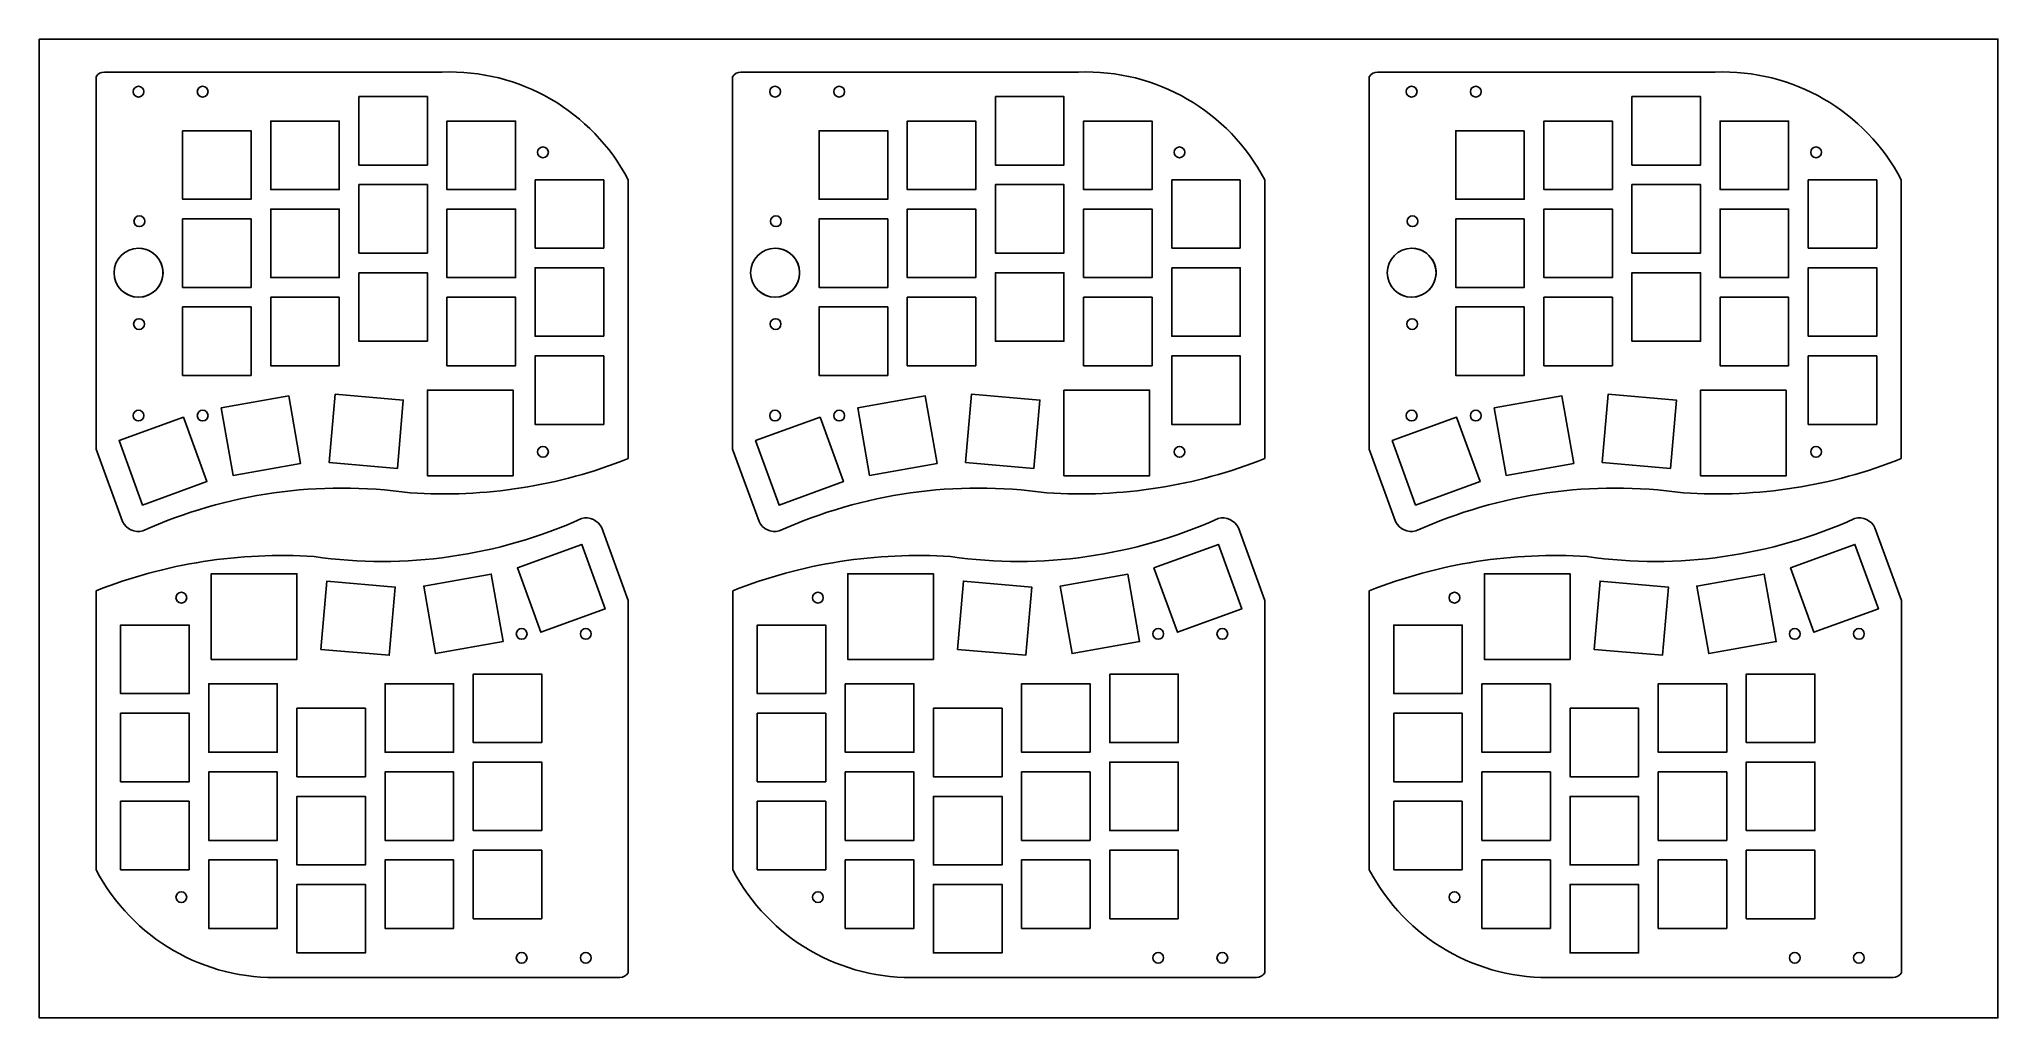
# Model space of a CAD drawing. Header units: millimetres. Extents: x 64 to 464, y -226 to -26.
import ezdxf

# ---------------------------------------------------------------- set-up
doc = ezdxf.new("R2010")
doc.units = ezdxf.units.MM
doc.layers.get('0').update_dxf_attribs({"linetype": 'CONTINUOUS'})

msp = doc.modelspace()

# ---------------------------------------------------------------- linework, layer by layer
for p, q in [((75.83, -33.95), (75.83, -110.03)), ((75.83, -33.95), (75.83, -110.03)), ((77.53, -33), (146.5, -33)), ((77.53, -33), (146.5, -33)), ((205.83, -33.95), (205.83, -110.03)), ((205.83, -33.95), (205.83, -110.03)), ((207.53, -33), (276.5, -33)), ((207.53, -33), (276.5, -33)), ((335.83, -33.95), (335.83, -110.03)), ((335.83, -33.95), (335.83, -110.03)), ((337.53, -33), (406.5, -33)), ((337.53, -33), (406.5, -33)), ((165.5, -55), (179.5, -55)), ((165.5, -69), (165.5, -55)), ((165.5, -69), (165.5, -55)), ((165.5, -55), (179.5, -55)), ((179.5, -55), (179.5, -69)), ((179.5, -55), (179.5, -69)), ((184.5, -112), (184.5, -55)), ((184.5, -112), (184.5, -55)), ((295.5, -55), (309.5, -55)), ((295.5, -69), (295.5, -55)), ((295.5, -55), (309.5, -55)), ((295.5, -69), (295.5, -55)), ((309.5, -55), (309.5, -69)), ((309.5, -55), (309.5, -69)), ((314.5, -112), (314.5, -55)), ((314.5, -112), (314.5, -55)), ((425.5, -55), (439.5, -55)), ((425.5, -69), (425.5, -55)), ((425.5, -55), (439.5, -55)), ((425.5, -69), (425.5, -55)), ((439.5, -55), (439.5, -69)), ((439.5, -55), (439.5, -69)), ((444.5, -112), (444.5, -55)), ((444.5, -112), (444.5, -55)), ((179.5, -69), (165.5, -69)), ((179.5, -69), (165.5, -69)), ((309.5, -69), (295.5, -69)), ((309.5, -69), (295.5, -69)), ((439.5, -69), (425.5, -69)), ((439.5, -69), (425.5, -69)), ((81.23, -124.86), (75.83, -110.03)), ((81.23, -124.86), (75.83, -110.03)), ((211.23, -124.86), (205.83, -110.03)), ((211.23, -124.86), (205.83, -110.03)), ((341.23, -124.86), (335.83, -110.03)), ((341.23, -124.86), (335.83, -110.03)), ((179.12, -126.15), (184.52, -140.98)), ((179.12, -126.15), (184.52, -140.98)), ((179.12, -126.15), (184.52, -140.98)), ((179.12, -126.15), (184.52, -140.98)), ((309.12, -126.15), (314.52, -140.98)), ((309.12, -126.15), (314.52, -140.98)), ((309.12, -126.15), (314.52, -140.98)), ((309.12, -126.15), (314.52, -140.98)), ((439.12, -126.15), (444.52, -140.98)), ((439.12, -126.15), (444.52, -140.98)), ((439.12, -126.15), (444.52, -140.98)), ((439.12, -126.15), (444.52, -140.98)), ((75.85, -139.01), (75.85, -196.01)), ((75.85, -139.01), (75.85, -196.01)), ((75.85, -139.01), (75.85, -196.01)), ((75.85, -139.01), (75.85, -196.01)), ((205.85, -139.01), (205.85, -196.01)), ((205.85, -139.01), (205.85, -196.01)), ((205.85, -139.01), (205.85, -196.01)), ((205.85, -139.01), (205.85, -196.01)), ((335.85, -139.01), (335.85, -196.01)), ((335.85, -139.01), (335.85, -196.01)), ((335.85, -139.01), (335.85, -196.01)), ((335.85, -139.01), (335.85, -196.01)), ((184.52, -217.06), (184.52, -140.98)), ((184.52, -217.06), (184.52, -140.98)), ((184.52, -217.06), (184.52, -140.98)), ((184.52, -217.06), (184.52, -140.98)), ((314.52, -217.06), (314.52, -140.98)), ((314.52, -217.06), (314.52, -140.98)), ((314.52, -217.06), (314.52, -140.98)), ((314.52, -217.06), (314.52, -140.98)), ((444.52, -217.06), (444.52, -140.98)), ((444.52, -217.06), (444.52, -140.98)), ((444.52, -217.06), (444.52, -140.98)), ((444.52, -217.06), (444.52, -140.98)), ((80.85, -196.01), (80.85, -182.01)), ((80.85, -196.01), (80.85, -182.01)), ((80.85, -196.01), (80.85, -182.01)), ((80.85, -196.01), (80.85, -182.01)), ((80.85, -182.01), (94.85, -182.01)), ((80.85, -182.01), (94.85, -182.01)), ((80.85, -182.01), (94.85, -182.01)), ((80.85, -182.01), (94.85, -182.01)), ((94.85, -182.01), (94.85, -196.01)), ((94.85, -182.01), (94.85, -196.01)), ((94.85, -182.01), (94.85, -196.01)), ((94.85, -182.01), (94.85, -196.01)), ((210.85, -196.01), (210.85, -182.01)), ((210.85, -196.01), (210.85, -182.01)), ((210.85, -182.01), (224.85, -182.01)), ((210.85, -182.01), (224.85, -182.01)), ((210.85, -182.01), (224.85, -182.01)), ((210.85, -182.01), (224.85, -182.01)), ((210.85, -196.01), (210.85, -182.01)), ((210.85, -196.01), (210.85, -182.01)), ((224.85, -182.01), (224.85, -196.01)), ((224.85, -182.01), (224.85, -196.01)), ((224.85, -182.01), (224.85, -196.01)), ((224.85, -182.01), (224.85, -196.01)), ((340.85, -182.01), (354.85, -182.01)), ((340.85, -196.01), (340.85, -182.01)), ((340.85, -196.01), (340.85, -182.01)), ((340.85, -182.01), (354.85, -182.01)), ((340.85, -182.01), (354.85, -182.01)), ((340.85, -182.01), (354.85, -182.01)), ((340.85, -196.01), (340.85, -182.01)), ((340.85, -196.01), (340.85, -182.01)), ((354.85, -182.01), (354.85, -196.01)), ((354.85, -182.01), (354.85, -196.01)), ((354.85, -182.01), (354.85, -196.01)), ((354.85, -182.01), (354.85, -196.01)), ((94.85, -196.01), (80.85, -196.01)), ((94.85, -196.01), (80.85, -196.01)), ((94.85, -196.01), (80.85, -196.01)), ((94.85, -196.01), (80.85, -196.01)), ((224.85, -196.01), (210.85, -196.01)), ((224.85, -196.01), (210.85, -196.01)), ((224.85, -196.01), (210.85, -196.01)), ((224.85, -196.01), (210.85, -196.01)), ((354.85, -196.01), (340.85, -196.01)), ((354.85, -196.01), (340.85, -196.01)), ((354.85, -196.01), (340.85, -196.01)), ((354.85, -196.01), (340.85, -196.01)), ((182.81, -218.01), (113.85, -218.01)), ((182.81, -218.01), (113.85, -218.01)), ((182.81, -218.01), (113.85, -218.01)), ((182.81, -218.01), (113.85, -218.01)), ((312.81, -218.01), (243.85, -218.01)), ((312.81, -218.01), (243.85, -218.01)), ((312.81, -218.01), (243.85, -218.01)), ((312.81, -218.01), (243.85, -218.01)), ((442.81, -218.01), (373.85, -218.01)), ((442.81, -218.01), (373.85, -218.01)), ((442.81, -218.01), (373.85, -218.01)), ((442.81, -218.01), (373.85, -218.01))]:
    msp.add_line(p, q)
for points in [[(64.22, -26.27), (464.22, -26.27), (464.22, -226.27), (64.22, -226.27)], [(129.5, -52), (129.5, -38), (143.5, -38), (143.5, -52)], [(129.5, -38), (143.5, -38), (143.5, -52), (129.5, -52)], [(259.5, -38), (273.5, -38), (273.5, -52), (259.5, -52)], [(259.5, -38), (273.5, -38), (273.5, -52), (259.5, -52)], [(403.5, -52), (389.5, -52), (389.5, -38), (403.5, -38)], [(389.5, -52), (389.5, -38), (403.5, -38), (403.5, -52)], [(125.5, -57), (111.5, -57), (111.5, -43), (125.5, -43)], [(111.5, -57), (111.5, -43), (125.5, -43), (125.5, -57)], [(147.5, -43), (161.5, -43), (161.5, -57), (147.5, -57)], [(147.5, -57), (147.5, -43), (161.5, -43), (161.5, -57)], [(255.5, -43), (255.5, -57), (241.5, -57), (241.5, -43)], [(241.5, -57), (241.5, -43), (255.5, -43), (255.5, -57)], [(277.5, -57), (277.5, -43), (291.5, -43), (291.5, -57)], [(291.5, -43), (291.5, -57), (277.5, -57), (277.5, -43)], [(385.5, -57), (371.5, -57), (371.5, -43), (385.5, -43)], [(385.5, -57), (371.5, -57), (371.5, -43), (385.5, -43)], [(407.5, -57), (407.5, -43), (421.5, -43), (421.5, -57)], [(421.5, -57), (407.5, -57), (407.5, -43), (421.5, -43)], [(93.5, -45), (107.5, -45), (107.5, -59), (93.5, -59)], [(93.5, -45), (107.5, -45), (107.5, -59), (93.5, -59)], [(223.5, -59), (223.5, -45), (237.5, -45), (237.5, -59)], [(237.5, -45), (237.5, -59), (223.5, -59), (223.5, -45)], [(367.5, -45), (367.5, -59), (353.5, -59), (353.5, -45)], [(367.5, -45), (367.5, -59), (353.5, -59), (353.5, -45)], [(129.5, -70), (129.5, -56), (143.5, -56), (143.5, -70)], [(143.5, -70), (129.5, -70), (129.5, -56), (143.5, -56)], [(259.5, -56), (273.5, -56), (273.5, -70), (259.5, -70)], [(273.5, -56), (273.5, -70), (259.5, -70), (259.5, -56)], [(403.5, -70), (389.5, -70), (389.5, -56), (403.5, -56)], [(403.5, -56), (403.5, -70), (389.5, -70), (389.5, -56)], [(107.5, -77), (93.5, -77), (93.5, -63), (107.5, -63)], [(93.5, -63), (107.5, -63), (107.5, -77), (93.5, -77)], [(125.5, -75), (111.5, -75), (111.5, -61), (125.5, -61)], [(111.5, -75), (111.5, -61), (125.5, -61), (125.5, -75)], [(161.5, -75), (147.5, -75), (147.5, -61), (161.5, -61)], [(147.5, -75), (147.5, -61), (161.5, -61), (161.5, -75)], [(223.5, -77), (223.5, -63), (237.5, -63), (237.5, -77)], [(237.5, -77), (223.5, -77), (223.5, -63), (237.5, -63)], [(255.5, -61), (255.5, -75), (241.5, -75), (241.5, -61)], [(241.5, -61), (255.5, -61), (255.5, -75), (241.5, -75)], [(277.5, -75), (277.5, -61), (291.5, -61), (291.5, -75)], [(277.5, -75), (277.5, -61), (291.5, -61), (291.5, -75)], [(367.5, -63), (367.5, -77), (353.5, -77), (353.5, -63)], [(367.5, -63), (367.5, -77), (353.5, -77), (353.5, -63)], [(385.5, -61), (385.5, -75), (371.5, -75), (371.5, -61)], [(371.5, -61), (385.5, -61), (385.5, -75), (371.5, -75)], [(407.5, -61), (421.5, -61), (421.5, -75), (407.5, -75)], [(421.5, -61), (421.5, -75), (407.5, -75), (407.5, -61)], [(129.5, -74), (143.5, -74), (143.5, -88), (129.5, -88)], [(129.5, -74), (143.5, -74), (143.5, -88), (129.5, -88)], [(179.5, -87), (165.5, -87), (165.5, -73), (179.5, -73)], [(179.5, -87), (165.5, -87), (165.5, -73), (179.5, -73)], [(259.5, -74), (273.5, -74), (273.5, -88), (259.5, -88)], [(273.5, -74), (273.5, -88), (259.5, -88), (259.5, -74)], [(295.5, -73), (309.5, -73), (309.5, -87), (295.5, -87)], [(295.5, -73), (309.5, -73), (309.5, -87), (295.5, -87)], [(403.5, -74), (403.5, -88), (389.5, -88), (389.5, -74)], [(389.5, -88), (389.5, -74), (403.5, -74), (403.5, -88)], [(425.5, -73), (439.5, -73), (439.5, -87), (425.5, -87)], [(439.5, -87), (425.5, -87), (425.5, -73), (439.5, -73)], [(125.5, -93), (111.5, -93), (111.5, -79), (125.5, -79)], [(125.5, -79), (125.5, -93), (111.5, -93), (111.5, -79)], [(161.5, -93), (147.5, -93), (147.5, -79), (161.5, -79)], [(161.5, -79), (161.5, -93), (147.5, -93), (147.5, -79)], [(241.5, -79), (255.5, -79), (255.5, -93), (241.5, -93)], [(255.5, -93), (241.5, -93), (241.5, -79), (255.5, -79)], [(291.5, -93), (277.5, -93), (277.5, -79), (291.5, -79)], [(277.5, -79), (291.5, -79), (291.5, -93), (277.5, -93)], [(385.5, -93), (371.5, -93), (371.5, -79), (385.5, -79)], [(385.5, -93), (371.5, -93), (371.5, -79), (385.5, -79)], [(407.5, -79), (421.5, -79), (421.5, -93), (407.5, -93)], [(421.5, -93), (407.5, -93), (407.5, -79), (421.5, -79)], [(93.5, -95), (93.5, -81), (107.5, -81), (107.5, -95)], [(93.5, -81), (107.5, -81), (107.5, -95), (93.5, -95)], [(237.5, -95), (223.5, -95), (223.5, -81), (237.5, -81)], [(223.5, -81), (237.5, -81), (237.5, -95), (223.5, -95)], [(367.5, -81), (367.5, -95), (353.5, -95), (353.5, -81)], [(353.5, -95), (353.5, -81), (367.5, -81), (367.5, -95)], [(179.5, -91), (179.5, -105), (165.5, -105), (165.5, -91)], [(165.5, -105), (165.5, -91), (179.5, -91), (179.5, -105)], [(309.5, -91), (309.5, -105), (295.5, -105), (295.5, -91)], [(295.5, -91), (309.5, -91), (309.5, -105), (295.5, -105)], [(425.5, -105), (425.5, -91), (439.5, -91), (439.5, -105)], [(439.5, -91), (439.5, -105), (425.5, -105), (425.5, -91)], [(117.61, -112.98), (103.82, -115.41), (101.39, -101.62), (115.18, -99.19)], [(103.82, -115.41), (101.39, -101.62), (115.18, -99.19), (117.61, -112.98)], [(124.64, -98.82), (138.58, -100.04), (137.36, -113.98), (123.42, -112.76)], [(124.64, -98.82), (138.58, -100.04), (137.36, -113.98), (123.42, -112.76)], [(143.5, -98), (161, -98), (161, -115.5), (143.5, -115.5)], [(161, -98), (161, -115.5), (143.5, -115.5), (143.5, -98)], [(247.61, -112.98), (233.82, -115.41), (231.39, -101.62), (245.18, -99.19)], [(247.61, -112.98), (233.82, -115.41), (231.39, -101.62), (245.18, -99.19)], [(253.42, -112.76), (254.64, -98.82), (268.58, -100.04), (267.36, -113.98)], [(268.58, -100.04), (267.36, -113.98), (253.42, -112.76), (254.64, -98.82)], [(273.5, -98), (291, -98), (291, -115.5), (273.5, -115.5)], [(273.5, -98), (291, -98), (291, -115.5), (273.5, -115.5)], [(363.82, -115.41), (361.39, -101.62), (375.18, -99.19), (377.61, -112.98)], [(363.82, -115.41), (361.39, -101.62), (375.18, -99.19), (377.61, -112.98)], [(398.58, -100.04), (397.36, -113.98), (383.42, -112.76), (384.64, -98.82)], [(384.64, -98.82), (398.58, -100.04), (397.36, -113.98), (383.42, -112.76)], [(421, -98), (421, -115.5), (403.5, -115.5), (403.5, -98)], [(421, -98), (421, -115.5), (403.5, -115.5), (403.5, -98)], [(85.32, -121.47), (80.53, -108.32), (93.68, -103.53), (98.47, -116.68)], [(93.68, -103.53), (98.47, -116.68), (85.32, -121.47), (80.53, -108.32)], [(215.32, -121.47), (210.53, -108.32), (223.68, -103.53), (228.47, -116.68)], [(223.68, -103.53), (228.47, -116.68), (215.32, -121.47), (210.53, -108.32)], [(353.68, -103.53), (358.47, -116.68), (345.32, -121.47), (340.53, -108.32)], [(340.53, -108.32), (353.68, -103.53), (358.47, -116.68), (345.32, -121.47)], [(175.03, -129.54), (179.82, -142.69), (166.66, -147.48), (161.88, -134.32)], [(179.82, -142.69), (166.66, -147.48), (161.88, -134.32), (175.03, -129.54)], [(175.03, -129.54), (179.82, -142.69), (166.66, -147.48), (161.88, -134.32)], [(179.82, -142.69), (166.66, -147.48), (161.88, -134.32), (175.03, -129.54)], [(291.88, -134.32), (305.03, -129.54), (309.82, -142.69), (296.66, -147.48)], [(291.88, -134.32), (305.03, -129.54), (309.82, -142.69), (296.66, -147.48)], [(296.66, -147.48), (291.88, -134.32), (305.03, -129.54), (309.82, -142.69)], [(296.66, -147.48), (291.88, -134.32), (305.03, -129.54), (309.82, -142.69)], [(421.88, -134.32), (435.03, -129.54), (439.82, -142.69), (426.66, -147.48)], [(421.88, -134.32), (435.03, -129.54), (439.82, -142.69), (426.66, -147.48)], [(426.66, -147.48), (421.88, -134.32), (435.03, -129.54), (439.82, -142.69)], [(435.03, -129.54), (439.82, -142.69), (426.66, -147.48), (421.88, -134.32)], [(99.35, -135.51), (116.85, -135.51), (116.85, -153.01), (99.35, -153.01)], [(99.35, -153.01), (99.35, -135.51), (116.85, -135.51), (116.85, -153.01)], [(99.35, -153.01), (99.35, -135.51), (116.85, -135.51), (116.85, -153.01)], [(99.35, -135.51), (116.85, -135.51), (116.85, -153.01), (99.35, -153.01)], [(156.53, -135.6), (158.96, -149.39), (145.17, -151.82), (142.74, -138.03)], [(158.96, -149.39), (145.17, -151.82), (142.74, -138.03), (156.53, -135.6)], [(158.96, -149.39), (145.17, -151.82), (142.74, -138.03), (156.53, -135.6)], [(158.96, -149.39), (145.17, -151.82), (142.74, -138.03), (156.53, -135.6)], [(246.85, -135.51), (246.85, -153.01), (229.35, -153.01), (229.35, -135.51)], [(246.85, -135.51), (246.85, -153.01), (229.35, -153.01), (229.35, -135.51)], [(229.35, -153.01), (229.35, -135.51), (246.85, -135.51), (246.85, -153.01)], [(229.35, -135.51), (246.85, -135.51), (246.85, -153.01), (229.35, -153.01)], [(286.53, -135.6), (288.96, -149.39), (275.17, -151.82), (272.74, -138.03)], [(286.53, -135.6), (288.96, -149.39), (275.17, -151.82), (272.74, -138.03)], [(286.53, -135.6), (288.96, -149.39), (275.17, -151.82), (272.74, -138.03)], [(286.53, -135.6), (288.96, -149.39), (275.17, -151.82), (272.74, -138.03)], [(376.85, -135.51), (376.85, -153.01), (359.35, -153.01), (359.35, -135.51)], [(359.35, -135.51), (376.85, -135.51), (376.85, -153.01), (359.35, -153.01)], [(359.35, -135.51), (376.85, -135.51), (376.85, -153.01), (359.35, -153.01)], [(376.85, -135.51), (376.85, -153.01), (359.35, -153.01), (359.35, -135.51)], [(416.53, -135.6), (418.96, -149.39), (405.17, -151.82), (402.74, -138.03)], [(402.74, -138.03), (416.53, -135.6), (418.96, -149.39), (405.17, -151.82)], [(416.53, -135.6), (418.96, -149.39), (405.17, -151.82), (402.74, -138.03)], [(416.53, -135.6), (418.96, -149.39), (405.17, -151.82), (402.74, -138.03)], [(122.98, -137.03), (136.93, -138.25), (135.71, -152.19), (121.76, -150.97)], [(122.98, -137.03), (136.93, -138.25), (135.71, -152.19), (121.76, -150.97)], [(122.98, -137.03), (136.93, -138.25), (135.71, -152.19), (121.76, -150.97)], [(136.93, -138.25), (135.71, -152.19), (121.76, -150.97), (122.98, -137.03)], [(266.93, -138.25), (265.71, -152.19), (251.76, -150.97), (252.98, -137.03)], [(252.98, -137.03), (266.93, -138.25), (265.71, -152.19), (251.76, -150.97)], [(251.76, -150.97), (252.98, -137.03), (266.93, -138.25), (265.71, -152.19)], [(265.71, -152.19), (251.76, -150.97), (252.98, -137.03), (266.93, -138.25)], [(396.93, -138.25), (395.71, -152.19), (381.76, -150.97), (382.98, -137.03)], [(396.93, -138.25), (395.71, -152.19), (381.76, -150.97), (382.98, -137.03)], [(381.76, -150.97), (382.98, -137.03), (396.93, -138.25), (395.71, -152.19)], [(396.93, -138.25), (395.71, -152.19), (381.76, -150.97), (382.98, -137.03)], [(80.85, -160.01), (80.85, -146.01), (94.85, -146.01), (94.85, -160.01)], [(80.85, -160.01), (80.85, -146.01), (94.85, -146.01), (94.85, -160.01)], [(80.85, -160.01), (80.85, -146.01), (94.85, -146.01), (94.85, -160.01)], [(94.85, -146.01), (94.85, -160.01), (80.85, -160.01), (80.85, -146.01)], [(224.85, -146.01), (224.85, -160.01), (210.85, -160.01), (210.85, -146.01)], [(210.85, -146.01), (224.85, -146.01), (224.85, -160.01), (210.85, -160.01)], [(210.85, -146.01), (224.85, -146.01), (224.85, -160.01), (210.85, -160.01)], [(210.85, -146.01), (224.85, -146.01), (224.85, -160.01), (210.85, -160.01)], [(340.85, -160.01), (340.85, -146.01), (354.85, -146.01), (354.85, -160.01)], [(354.85, -146.01), (354.85, -160.01), (340.85, -160.01), (340.85, -146.01)], [(340.85, -160.01), (340.85, -146.01), (354.85, -146.01), (354.85, -160.01)], [(340.85, -146.01), (354.85, -146.01), (354.85, -160.01), (340.85, -160.01)], [(98.85, -172.01), (98.85, -158.01), (112.85, -158.01), (112.85, -172.01)], [(112.85, -158.01), (112.85, -172.01), (98.85, -172.01), (98.85, -158.01)], [(98.85, -172.01), (98.85, -158.01), (112.85, -158.01), (112.85, -172.01)], [(98.85, -172.01), (98.85, -158.01), (112.85, -158.01), (112.85, -172.01)], [(134.85, -172.01), (134.85, -158.01), (148.85, -158.01), (148.85, -172.01)], [(148.85, -158.01), (148.85, -172.01), (134.85, -172.01), (134.85, -158.01)], [(134.85, -172.01), (134.85, -158.01), (148.85, -158.01), (148.85, -172.01)], [(148.85, -158.01), (148.85, -172.01), (134.85, -172.01), (134.85, -158.01)], [(166.85, -156.01), (166.85, -170.01), (152.85, -170.01), (152.85, -156.01)], [(152.85, -170.01), (152.85, -156.01), (166.85, -156.01), (166.85, -170.01)], [(166.85, -156.01), (166.85, -170.01), (152.85, -170.01), (152.85, -156.01)], [(166.85, -156.01), (166.85, -170.01), (152.85, -170.01), (152.85, -156.01)], [(228.85, -158.01), (242.85, -158.01), (242.85, -172.01), (228.85, -172.01)], [(228.85, -158.01), (242.85, -158.01), (242.85, -172.01), (228.85, -172.01)], [(228.85, -158.01), (242.85, -158.01), (242.85, -172.01), (228.85, -172.01)], [(228.85, -158.01), (242.85, -158.01), (242.85, -172.01), (228.85, -172.01)], [(264.85, -172.01), (264.85, -158.01), (278.85, -158.01), (278.85, -172.01)], [(278.85, -172.01), (264.85, -172.01), (264.85, -158.01), (278.85, -158.01)], [(278.85, -172.01), (264.85, -172.01), (264.85, -158.01), (278.85, -158.01)], [(264.85, -158.01), (278.85, -158.01), (278.85, -172.01), (264.85, -172.01)], [(282.85, -156.01), (296.85, -156.01), (296.85, -170.01), (282.85, -170.01)], [(282.85, -156.01), (296.85, -156.01), (296.85, -170.01), (282.85, -170.01)], [(282.85, -156.01), (296.85, -156.01), (296.85, -170.01), (282.85, -170.01)], [(282.85, -156.01), (296.85, -156.01), (296.85, -170.01), (282.85, -170.01)], [(372.85, -158.01), (372.85, -172.01), (358.85, -172.01), (358.85, -158.01)], [(358.85, -172.01), (358.85, -158.01), (372.85, -158.01), (372.85, -172.01)], [(372.85, -158.01), (372.85, -172.01), (358.85, -172.01), (358.85, -158.01)], [(372.85, -172.01), (358.85, -172.01), (358.85, -158.01), (372.85, -158.01)], [(394.85, -172.01), (394.85, -158.01), (408.85, -158.01), (408.85, -172.01)], [(408.85, -172.01), (394.85, -172.01), (394.85, -158.01), (408.85, -158.01)], [(408.85, -158.01), (408.85, -172.01), (394.85, -172.01), (394.85, -158.01)], [(394.85, -158.01), (408.85, -158.01), (408.85, -172.01), (394.85, -172.01)], [(426.85, -156.01), (426.85, -170.01), (412.85, -170.01), (412.85, -156.01)], [(426.85, -156.01), (426.85, -170.01), (412.85, -170.01), (412.85, -156.01)], [(412.85, -156.01), (426.85, -156.01), (426.85, -170.01), (412.85, -170.01)], [(412.85, -156.01), (426.85, -156.01), (426.85, -170.01), (412.85, -170.01)], [(116.85, -163.01), (130.85, -163.01), (130.85, -177.01), (116.85, -177.01)], [(130.85, -177.01), (116.85, -177.01), (116.85, -163.01), (130.85, -163.01)], [(116.85, -163.01), (130.85, -163.01), (130.85, -177.01), (116.85, -177.01)], [(130.85, -177.01), (116.85, -177.01), (116.85, -163.01), (130.85, -163.01)], [(246.85, -177.01), (246.85, -163.01), (260.85, -163.01), (260.85, -177.01)], [(246.85, -177.01), (246.85, -163.01), (260.85, -163.01), (260.85, -177.01)], [(246.85, -177.01), (246.85, -163.01), (260.85, -163.01), (260.85, -177.01)], [(260.85, -163.01), (260.85, -177.01), (246.85, -177.01), (246.85, -163.01)], [(390.85, -163.01), (390.85, -177.01), (376.85, -177.01), (376.85, -163.01)], [(376.85, -177.01), (376.85, -163.01), (390.85, -163.01), (390.85, -177.01)], [(376.85, -163.01), (390.85, -163.01), (390.85, -177.01), (376.85, -177.01)], [(376.85, -177.01), (376.85, -163.01), (390.85, -163.01), (390.85, -177.01)], [(94.85, -178.01), (80.85, -178.01), (80.85, -164.01), (94.85, -164.01)], [(80.85, -178.01), (80.85, -164.01), (94.85, -164.01), (94.85, -178.01)], [(80.85, -178.01), (80.85, -164.01), (94.85, -164.01), (94.85, -178.01)], [(94.85, -178.01), (80.85, -178.01), (80.85, -164.01), (94.85, -164.01)], [(224.85, -178.01), (210.85, -178.01), (210.85, -164.01), (224.85, -164.01)], [(224.85, -164.01), (224.85, -178.01), (210.85, -178.01), (210.85, -164.01)], [(210.85, -178.01), (210.85, -164.01), (224.85, -164.01), (224.85, -178.01)], [(224.85, -164.01), (224.85, -178.01), (210.85, -178.01), (210.85, -164.01)], [(340.85, -178.01), (340.85, -164.01), (354.85, -164.01), (354.85, -178.01)], [(340.85, -164.01), (354.85, -164.01), (354.85, -178.01), (340.85, -178.01)], [(340.85, -178.01), (340.85, -164.01), (354.85, -164.01), (354.85, -178.01)], [(354.85, -178.01), (340.85, -178.01), (340.85, -164.01), (354.85, -164.01)], [(152.85, -188.01), (152.85, -174.01), (166.85, -174.01), (166.85, -188.01)], [(152.85, -188.01), (152.85, -174.01), (166.85, -174.01), (166.85, -188.01)], [(166.85, -174.01), (166.85, -188.01), (152.85, -188.01), (152.85, -174.01)], [(166.85, -174.01), (166.85, -188.01), (152.85, -188.01), (152.85, -174.01)], [(296.85, -188.01), (282.85, -188.01), (282.85, -174.01), (296.85, -174.01)], [(282.85, -188.01), (282.85, -174.01), (296.85, -174.01), (296.85, -188.01)], [(296.85, -174.01), (296.85, -188.01), (282.85, -188.01), (282.85, -174.01)], [(282.85, -188.01), (282.85, -174.01), (296.85, -174.01), (296.85, -188.01)], [(412.85, -174.01), (426.85, -174.01), (426.85, -188.01), (412.85, -188.01)], [(412.85, -174.01), (426.85, -174.01), (426.85, -188.01), (412.85, -188.01)], [(426.85, -188.01), (412.85, -188.01), (412.85, -174.01), (426.85, -174.01)], [(426.85, -188.01), (412.85, -188.01), (412.85, -174.01), (426.85, -174.01)], [(112.85, -176.01), (112.85, -190.01), (98.85, -190.01), (98.85, -176.01)], [(98.85, -190.01), (98.85, -176.01), (112.85, -176.01), (112.85, -190.01)], [(112.85, -176.01), (112.85, -190.01), (98.85, -190.01), (98.85, -176.01)], [(98.85, -190.01), (98.85, -176.01), (112.85, -176.01), (112.85, -190.01)], [(148.85, -176.01), (148.85, -190.01), (134.85, -190.01), (134.85, -176.01)], [(148.85, -176.01), (148.85, -190.01), (134.85, -190.01), (134.85, -176.01)], [(134.85, -190.01), (134.85, -176.01), (148.85, -176.01), (148.85, -190.01)], [(148.85, -176.01), (148.85, -190.01), (134.85, -190.01), (134.85, -176.01)], [(242.85, -176.01), (242.85, -190.01), (228.85, -190.01), (228.85, -176.01)], [(228.85, -176.01), (242.85, -176.01), (242.85, -190.01), (228.85, -190.01)], [(228.85, -190.01), (228.85, -176.01), (242.85, -176.01), (242.85, -190.01)], [(242.85, -176.01), (242.85, -190.01), (228.85, -190.01), (228.85, -176.01)], [(264.85, -190.01), (264.85, -176.01), (278.85, -176.01), (278.85, -190.01)], [(264.85, -190.01), (264.85, -176.01), (278.85, -176.01), (278.85, -190.01)], [(278.85, -176.01), (278.85, -190.01), (264.85, -190.01), (264.85, -176.01)], [(264.85, -190.01), (264.85, -176.01), (278.85, -176.01), (278.85, -190.01)], [(372.85, -176.01), (372.85, -190.01), (358.85, -190.01), (358.85, -176.01)], [(358.85, -190.01), (358.85, -176.01), (372.85, -176.01), (372.85, -190.01)], [(372.85, -190.01), (358.85, -190.01), (358.85, -176.01), (372.85, -176.01)], [(372.85, -190.01), (358.85, -190.01), (358.85, -176.01), (372.85, -176.01)], [(394.85, -190.01), (394.85, -176.01), (408.85, -176.01), (408.85, -190.01)], [(394.85, -176.01), (408.85, -176.01), (408.85, -190.01), (394.85, -190.01)], [(408.85, -190.01), (394.85, -190.01), (394.85, -176.01), (408.85, -176.01)], [(408.85, -190.01), (394.85, -190.01), (394.85, -176.01), (408.85, -176.01)], [(116.85, -181.01), (130.85, -181.01), (130.85, -195.01), (116.85, -195.01)], [(116.85, -195.01), (116.85, -181.01), (130.85, -181.01), (130.85, -195.01)], [(116.85, -195.01), (116.85, -181.01), (130.85, -181.01), (130.85, -195.01)], [(116.85, -181.01), (130.85, -181.01), (130.85, -195.01), (116.85, -195.01)], [(246.85, -195.01), (246.85, -181.01), (260.85, -181.01), (260.85, -195.01)], [(260.85, -181.01), (260.85, -195.01), (246.85, -195.01), (246.85, -181.01)], [(246.85, -195.01), (246.85, -181.01), (260.85, -181.01), (260.85, -195.01)], [(246.85, -195.01), (246.85, -181.01), (260.85, -181.01), (260.85, -195.01)], [(390.85, -181.01), (390.85, -195.01), (376.85, -195.01), (376.85, -181.01)], [(376.85, -195.01), (376.85, -181.01), (390.85, -181.01), (390.85, -195.01)], [(390.85, -195.01), (376.85, -195.01), (376.85, -181.01), (390.85, -181.01)], [(376.85, -181.01), (390.85, -181.01), (390.85, -195.01), (376.85, -195.01)], [(98.85, -208.01), (98.85, -194.01), (112.85, -194.01), (112.85, -208.01)], [(98.85, -194.01), (112.85, -194.01), (112.85, -208.01), (98.85, -208.01)], [(112.85, -208.01), (98.85, -208.01), (98.85, -194.01), (112.85, -194.01)], [(98.85, -208.01), (98.85, -194.01), (112.85, -194.01), (112.85, -208.01)], [(148.85, -194.01), (148.85, -208.01), (134.85, -208.01), (134.85, -194.01)], [(148.85, -194.01), (148.85, -208.01), (134.85, -208.01), (134.85, -194.01)], [(148.85, -208.01), (134.85, -208.01), (134.85, -194.01), (148.85, -194.01)], [(134.85, -208.01), (134.85, -194.01), (148.85, -194.01), (148.85, -208.01)], [(152.85, -206.01), (152.85, -192.01), (166.85, -192.01), (166.85, -206.01)], [(166.85, -192.01), (166.85, -206.01), (152.85, -206.01), (152.85, -192.01)], [(152.85, -206.01), (152.85, -192.01), (166.85, -192.01), (166.85, -206.01)], [(152.85, -206.01), (152.85, -192.01), (166.85, -192.01), (166.85, -206.01)], [(228.85, -194.01), (242.85, -194.01), (242.85, -208.01), (228.85, -208.01)], [(242.85, -208.01), (228.85, -208.01), (228.85, -194.01), (242.85, -194.01)], [(242.85, -208.01), (228.85, -208.01), (228.85, -194.01), (242.85, -194.01)], [(242.85, -208.01), (228.85, -208.01), (228.85, -194.01), (242.85, -194.01)], [(278.85, -208.01), (264.85, -208.01), (264.85, -194.01), (278.85, -194.01)], [(278.85, -208.01), (264.85, -208.01), (264.85, -194.01), (278.85, -194.01)], [(278.85, -194.01), (278.85, -208.01), (264.85, -208.01), (264.85, -194.01)], [(278.85, -208.01), (264.85, -208.01), (264.85, -194.01), (278.85, -194.01)], [(296.85, -206.01), (282.85, -206.01), (282.85, -192.01), (296.85, -192.01)], [(296.85, -192.01), (296.85, -206.01), (282.85, -206.01), (282.85, -192.01)], [(296.85, -206.01), (282.85, -206.01), (282.85, -192.01), (296.85, -192.01)], [(296.85, -192.01), (296.85, -206.01), (282.85, -206.01), (282.85, -192.01)], [(372.85, -194.01), (372.85, -208.01), (358.85, -208.01), (358.85, -194.01)], [(358.85, -194.01), (372.85, -194.01), (372.85, -208.01), (358.85, -208.01)], [(358.85, -194.01), (372.85, -194.01), (372.85, -208.01), (358.85, -208.01)], [(358.85, -194.01), (372.85, -194.01), (372.85, -208.01), (358.85, -208.01)], [(408.85, -194.01), (408.85, -208.01), (394.85, -208.01), (394.85, -194.01)], [(408.85, -194.01), (408.85, -208.01), (394.85, -208.01), (394.85, -194.01)], [(408.85, -194.01), (408.85, -208.01), (394.85, -208.01), (394.85, -194.01)], [(394.85, -194.01), (408.85, -194.01), (408.85, -208.01), (394.85, -208.01)], [(412.85, -206.01), (412.85, -192.01), (426.85, -192.01), (426.85, -206.01)], [(426.85, -206.01), (412.85, -206.01), (412.85, -192.01), (426.85, -192.01)], [(412.85, -206.01), (412.85, -192.01), (426.85, -192.01), (426.85, -206.01)], [(426.85, -192.01), (426.85, -206.01), (412.85, -206.01), (412.85, -192.01)], [(130.85, -199.01), (130.85, -213.01), (116.85, -213.01), (116.85, -199.01)], [(116.85, -213.01), (116.85, -199.01), (130.85, -199.01), (130.85, -213.01)], [(130.85, -213.01), (116.85, -213.01), (116.85, -199.01), (130.85, -199.01)], [(116.85, -213.01), (116.85, -199.01), (130.85, -199.01), (130.85, -213.01)], [(260.85, -213.01), (246.85, -213.01), (246.85, -199.01), (260.85, -199.01)], [(246.85, -199.01), (260.85, -199.01), (260.85, -213.01), (246.85, -213.01)], [(260.85, -213.01), (246.85, -213.01), (246.85, -199.01), (260.85, -199.01)], [(246.85, -199.01), (260.85, -199.01), (260.85, -213.01), (246.85, -213.01)], [(376.85, -213.01), (376.85, -199.01), (390.85, -199.01), (390.85, -213.01)], [(376.85, -199.01), (390.85, -199.01), (390.85, -213.01), (376.85, -213.01)], [(390.85, -199.01), (390.85, -213.01), (376.85, -213.01), (376.85, -199.01)], [(376.85, -199.01), (390.85, -199.01), (390.85, -213.01), (376.85, -213.01)]]:
    msp.add_lwpolyline(points, close=True)
for centre, radius in [((84.5, -37), 1.1), ((84.5, -37), 1.1), ((97.6, -37), 1.1), ((97.6, -37), 1.1), ((214.5, -37), 1.1), ((214.5, -37), 1.1), ((227.6, -37), 1.1), ((227.6, -37), 1.1), ((344.5, -37), 1.1), ((344.5, -37), 1.1), ((357.6, -37), 1.1), ((357.6, -37), 1.1), ((167.1, -49.4), 1.1), ((167.1, -49.4), 1.1), ((297.1, -49.4), 1.1), ((297.1, -49.4), 1.1), ((427.1, -49.4), 1.1), ((427.1, -49.4), 1.1), ((84.68, -63.49), 1.1), ((84.68, -63.49), 1.1), ((214.68, -63.49), 1.1), ((214.68, -63.49), 1.1), ((344.68, -63.49), 1.1), ((344.68, -63.49), 1.1), ((84.51, -74), 5), ((84.51, -74), 5), ((214.51, -74), 5), ((214.51, -74), 5), ((344.51, -74), 5), ((344.51, -74), 5), ((84.61, -84.5), 1.1), ((84.61, -84.5), 1.1), ((214.61, -84.5), 1.1), ((214.61, -84.5), 1.1), ((344.61, -84.5), 1.1), ((344.61, -84.5), 1.1), ((84.5, -103.2), 1.1), ((84.5, -103.2), 1.1), ((97.6, -103.2), 1.1), ((97.6, -103.2), 1.1), ((214.5, -103.2), 1.1), ((214.5, -103.2), 1.1), ((227.6, -103.2), 1.1), ((227.6, -103.2), 1.1), ((344.5, -103.2), 1.1), ((344.5, -103.2), 1.1), ((357.6, -103.2), 1.1), ((357.6, -103.2), 1.1), ((167.1, -110.6), 1.1), ((167.1, -110.6), 1.1), ((297.1, -110.6), 1.1), ((297.1, -110.6), 1.1), ((427.1, -110.6), 1.1), ((427.1, -110.6), 1.1), ((93.25, -140.41), 1.1), ((93.25, -140.41), 1.1), ((93.25, -140.41), 1.1), ((93.25, -140.41), 1.1), ((223.25, -140.41), 1.1), ((223.25, -140.41), 1.1), ((223.25, -140.41), 1.1), ((223.25, -140.41), 1.1), ((353.25, -140.41), 1.1), ((353.25, -140.41), 1.1), ((353.25, -140.41), 1.1), ((353.25, -140.41), 1.1), ((162.75, -147.81), 1.1), ((162.75, -147.81), 1.1), ((162.75, -147.81), 1.1), ((162.75, -147.81), 1.1), ((175.85, -147.81), 1.1), ((175.85, -147.81), 1.1), ((175.85, -147.81), 1.1), ((175.85, -147.81), 1.1), ((292.75, -147.81), 1.1), ((292.75, -147.81), 1.1), ((292.75, -147.81), 1.1), ((292.75, -147.81), 1.1), ((305.85, -147.81), 1.1), ((305.85, -147.81), 1.1), ((305.85, -147.81), 1.1), ((305.85, -147.81), 1.1), ((422.75, -147.81), 1.1), ((422.75, -147.81), 1.1), ((422.75, -147.81), 1.1), ((422.75, -147.81), 1.1), ((435.85, -147.81), 1.1), ((435.85, -147.81), 1.1), ((435.85, -147.81), 1.1), ((435.85, -147.81), 1.1), ((93.25, -201.61), 1.1), ((93.25, -201.61), 1.1), ((93.25, -201.61), 1.1), ((93.25, -201.61), 1.1), ((223.25, -201.61), 1.1), ((223.25, -201.61), 1.1), ((223.25, -201.61), 1.1), ((223.25, -201.61), 1.1), ((353.25, -201.61), 1.1), ((353.25, -201.61), 1.1), ((353.25, -201.61), 1.1), ((353.25, -201.61), 1.1), ((162.75, -214.01), 1.1), ((162.75, -214.01), 1.1), ((162.75, -214.01), 1.1), ((162.75, -214.01), 1.1), ((175.85, -214.01), 1.1), ((175.85, -214.01), 1.1), ((175.85, -214.01), 1.1), ((175.85, -214.01), 1.1), ((292.75, -214.01), 1.1), ((292.75, -214.01), 1.1), ((292.75, -214.01), 1.1), ((292.75, -214.01), 1.1), ((305.85, -214.01), 1.1), ((305.85, -214.01), 1.1), ((305.85, -214.01), 1.1), ((305.85, -214.01), 1.1), ((422.75, -214.01), 1.1), ((422.75, -214.01), 1.1), ((422.75, -214.01), 1.1), ((422.75, -214.01), 1.1), ((435.85, -214.01), 1.1), ((435.85, -214.01), 1.1), ((435.85, -214.01), 1.1), ((435.85, -214.01), 1.1)]:
    msp.add_circle(centre, radius)
for centre, radius, start, end in [((77.53, -35), 2, 90, 148.2756), ((77.53, -35), 2, 90, 148.2756), ((148.07, -74.11), 41.14, 27.6773, 92.1861), ((148.07, -74.11), 41.14, 27.6773, 92.1861), ((207.53, -35), 2, 90, 148.2756), ((207.53, -35), 2, 90, 148.2756), ((278.07, -74.11), 41.14, 27.6773, 92.1861), ((278.07, -74.11), 41.14, 27.6773, 92.1861), ((337.53, -35), 2, 90, 148.2756), ((337.53, -35), 2, 90, 148.2756), ((408.07, -74.11), 41.14, 27.6773, 92.1861), ((408.07, -74.11), 41.14, 27.6773, 92.1861), ((84.5, -74), 5, -138.1325, 90), ((84.5, -74), 5, -138.1325, 90), ((214.5, -74), 5, -138.1325, 90), ((214.5, -74), 5, -138.1325, 90), ((344.5, -74), 5, -138.1325, 90), ((344.5, -74), 5, -138.1325, 90), ((146.72, -16.77), 102.45, 266.2397, 291.6395), ((146.72, -16.77), 102.45, 266.2397, 291.6395), ((276.72, -16.77), 102.45, 266.2397, 291.6395), ((276.72, -16.77), 102.45, 266.2397, 291.6395), ((406.72, -16.77), 102.45, 266.2397, 291.6395), ((406.72, -16.77), 102.45, 266.2397, 291.6395), ((126.08, -217.02), 99.01, 81.9178, 114.2775), ((126.08, -217.02), 99.01, 81.9178, 114.2775), ((256.08, -217.02), 99.01, 81.9178, 114.2775), ((256.08, -217.02), 99.01, 81.9178, 114.2775), ((386.08, -217.02), 99.01, 81.9178, 114.2775), ((386.08, -217.02), 99.01, 81.9178, 114.2775), ((84.46, -123.3), 3.59, 205.7356, 284.7577), ((84.46, -123.3), 3.59, 205.7356, 284.7577), ((134.27, -33.99), 99.01, 261.9178, 294.2775), ((134.27, -33.99), 99.01, 261.9178, 294.2775), ((134.27, -33.99), 99.01, 261.9178, 294.2775), ((134.27, -33.99), 99.01, 261.9178, 294.2775), ((175.89, -127.7), 3.59, 25.7356, 104.7577), ((175.89, -127.7), 3.59, 25.7356, 104.7577), ((175.89, -127.7), 3.59, 25.7356, 104.7577), ((175.89, -127.7), 3.59, 25.7356, 104.7577), ((214.46, -123.3), 3.59, 205.7356, 284.7577), ((214.46, -123.3), 3.59, 205.7356, 284.7577), ((264.27, -33.99), 99.01, 261.9178, 294.2775), ((264.27, -33.99), 99.01, 261.9178, 294.2775), ((264.27, -33.99), 99.01, 261.9178, 294.2775), ((264.27, -33.99), 99.01, 261.9178, 294.2775), ((305.89, -127.7), 3.59, 25.7356, 104.7577), ((305.89, -127.7), 3.59, 25.7356, 104.7577), ((305.89, -127.7), 3.59, 25.7356, 104.7577), ((305.89, -127.7), 3.59, 25.7356, 104.7577), ((344.46, -123.3), 3.59, 205.7356, 284.7577), ((344.46, -123.3), 3.59, 205.7356, 284.7577), ((394.27, -33.99), 99.01, 261.9178, 294.2775), ((394.27, -33.99), 99.01, 261.9178, 294.2775), ((394.27, -33.99), 99.01, 261.9178, 294.2775), ((394.27, -33.99), 99.01, 261.9178, 294.2775), ((435.89, -127.7), 3.59, 25.7356, 104.7577), ((435.89, -127.7), 3.59, 25.7356, 104.7577), ((435.89, -127.7), 3.59, 25.7356, 104.7577), ((435.89, -127.7), 3.59, 25.7356, 104.7577), ((113.63, -234.24), 102.45, 86.2397, 111.6395), ((113.63, -234.24), 102.45, 86.2397, 111.6395), ((113.63, -234.24), 102.45, 86.2397, 111.6395), ((113.63, -234.24), 102.45, 86.2397, 111.6395), ((243.63, -234.24), 102.45, 86.2397, 111.6395), ((243.63, -234.24), 102.45, 86.2397, 111.6395), ((243.63, -234.24), 102.45, 86.2397, 111.6395), ((243.63, -234.24), 102.45, 86.2397, 111.6395), ((373.63, -234.24), 102.45, 86.2397, 111.6395), ((373.63, -234.24), 102.45, 86.2397, 111.6395), ((373.63, -234.24), 102.45, 86.2397, 111.6395), ((373.63, -234.24), 102.45, 86.2397, 111.6395), ((112.28, -176.9), 41.14, 207.6773, 272.1861), ((112.28, -176.9), 41.14, 207.6773, 272.1861), ((112.28, -176.9), 41.14, 207.6773, 272.1861), ((112.28, -176.9), 41.14, 207.6773, 272.1861), ((242.28, -176.9), 41.14, 207.6773, 272.1861), ((242.28, -176.9), 41.14, 207.6773, 272.1861), ((242.28, -176.9), 41.14, 207.6773, 272.1861), ((242.28, -176.9), 41.14, 207.6773, 272.1861), ((372.28, -176.9), 41.14, 207.6773, 272.1861), ((372.28, -176.9), 41.14, 207.6773, 272.1861), ((372.28, -176.9), 41.14, 207.6773, 272.1861), ((372.28, -176.9), 41.14, 207.6773, 272.1861), ((182.81, -216.01), 2, 270, 328.2756), ((182.81, -216.01), 2, 270, 328.2756), ((182.81, -216.01), 2, 270, 328.2756), ((182.81, -216.01), 2, 270, 328.2756), ((312.81, -216.01), 2, 270, 328.2756), ((312.81, -216.01), 2, 270, 328.2756), ((312.81, -216.01), 2, 270, 328.2756), ((312.81, -216.01), 2, 270, 328.2756), ((442.81, -216.01), 2, 270, 328.2756), ((442.81, -216.01), 2, 270, 328.2756), ((442.81, -216.01), 2, 270, 328.2756), ((442.81, -216.01), 2, 270, 328.2756)]:
    msp.add_arc(centre, radius, start, end)

doc.saveas('drawing.dxf')
